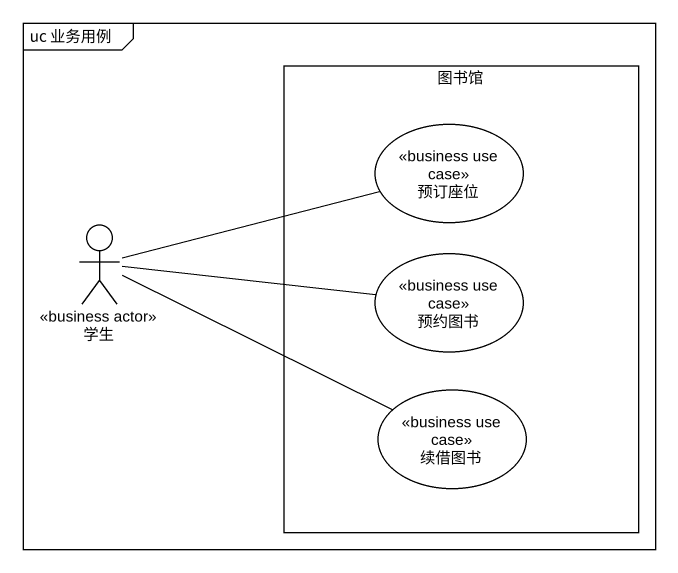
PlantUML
@startuml
mainframe uc 业务用例
rectangle 图书馆 {
  usecase 预订座位 <<business use case>>
  usecase 预约图书 <<business use case>>
  usecase 续借图书 <<business use case>>
}
actor 学生 <<business actor>>
学生 -right- 预订座位
学生 -right- 预约图书
学生 -right- 续借图书
@enduml
